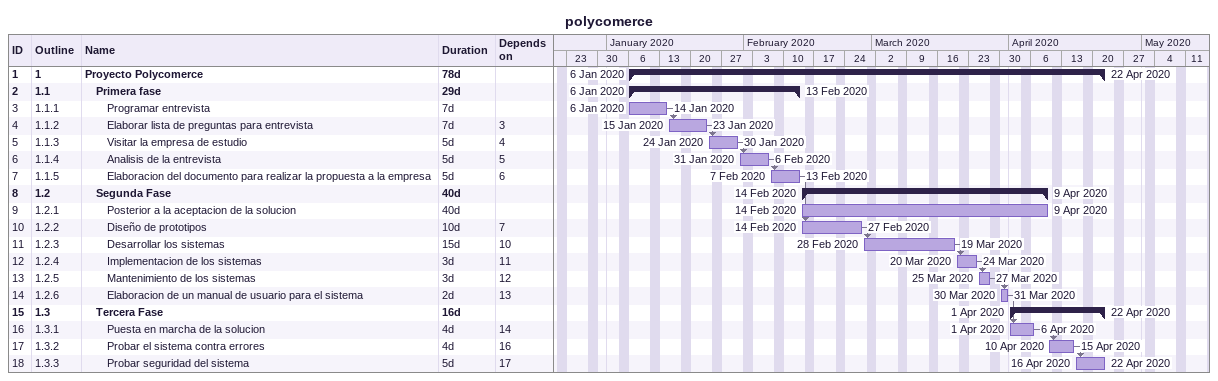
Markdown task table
polycomerce

| ID | WBS | Task | Duration | Start | Finish | Predecessors |
|---|---|---|---|---|---|---|
| 1 | 1 | **Proyecto Polycomerce** | 78d | 2020-01-06 | 2020-04-22 |  |
| 2 | 1.1 | **Primera fase** | 29d | 2020-01-06 | 2020-02-13 |  |
| 3 | 1.1.1 | Programar entrevista | 7d | 2020-01-06 | 2020-01-14 |  |
| 4 | 1.1.2 | Elaborar lista de preguntas para entrevista | 7d | 2020-01-15 | 2020-01-23 | 3 |
| 5 | 1.1.3 | Visitar la empresa de estudio | 5d | 2020-01-24 | 2020-01-30 | 4 |
| 6 | 1.1.4 | Analisis de la entrevista | 5d | 2020-01-31 | 2020-02-06 | 5 |
| 7 | 1.1.5 | Elaboracion del documento para realizar la propuesta a la empresa | 5d | 2020-02-07 | 2020-02-13 | 6 |
| 8 | 1.2 | **Segunda Fase** | 40d | 2020-02-14 | 2020-04-09 |  |
| 9 | 1.2.1 | Posterior a la aceptacion de la solucion | 40d | 2020-02-14 | 2020-04-09 |  |
| 10 | 1.2.2 | Diseño de prototipos | 10d | 2020-02-14 | 2020-02-27 | 7 |
| 11 | 1.2.3 | Desarrollar los sistemas | 15d | 2020-02-28 | 2020-03-19 | 10 |
| 12 | 1.2.4 | Implementacion de los sistemas | 3d | 2020-03-20 | 2020-03-24 | 11 |
| 13 | 1.2.5 | Mantenimiento de los sistemas | 3d | 2020-03-25 | 2020-03-27 | 12 |
| 14 | 1.2.6 | Elaboracion de un manual de usuario para el sistema | 2d | 2020-03-30 | 2020-03-31 | 13 |
| 15 | 1.3 | **Tercera Fase** | 16d | 2020-04-01 | 2020-04-22 |  |
| 16 | 1.3.1 | Puesta en marcha de la solucion | 4d | 2020-04-01 | 2020-04-06 | 14 |
| 17 | 1.3.2 | Probar el sistema contra errores | 4d | 2020-04-10 | 2020-04-15 | 16 |
| 18 | 1.3.3 | Probar seguridad del sistema | 5d | 2020-04-16 | 2020-04-22 | 17 |
